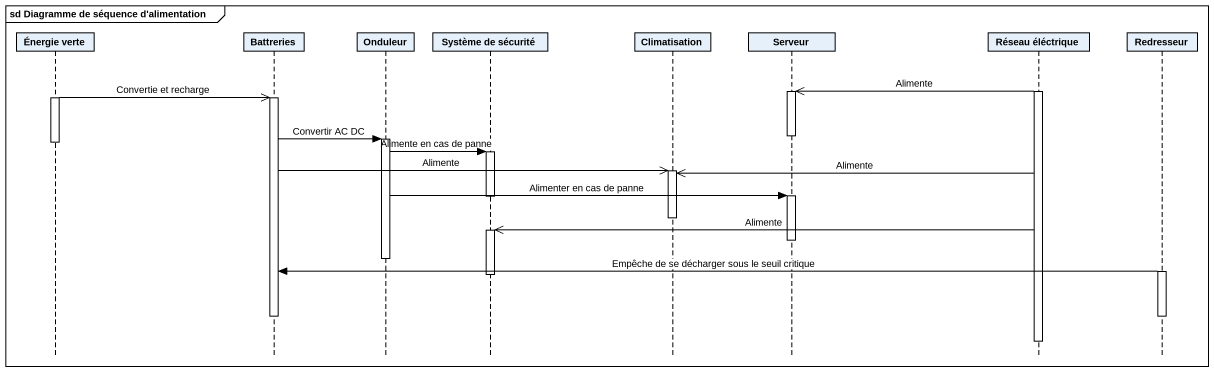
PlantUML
@startuml
mainframe sd Diagramme de séquence d'alimentation
hide footbox
participant "Énergie verte" as Énergie_verte
participant Battreries
participant Onduleur
participant "Système de sécurité" as Système_de_sécurité
participant Climatisation
participant Serveur
participant "Réseau éléctrique" as Réseau_éléctrique
participant Redresseur

activate Réseau_éléctrique
Réseau_éléctrique ->> Serveur : Alimente
activate Serveur
activate Énergie_verte
Énergie_verte ->> Battreries : Convertie et recharge
activate Battreries
deactivate Serveur
Battreries -> Onduleur : Convertir AC DC
activate Onduleur
deactivate Énergie_verte
Onduleur -> Système_de_sécurité : Alimente en cas de panne
activate Système_de_sécurité
Battreries ->> Climatisation : Alimente
activate Climatisation
Réseau_éléctrique ->> Climatisation : Alimente
Onduleur -> Serveur : Alimenter en cas de panne
activate Serveur
deactivate Système_de_sécurité
deactivate Climatisation
Réseau_éléctrique ->> Système_de_sécurité : Alimente
activate Système_de_sécurité
deactivate Serveur
deactivate Onduleur
activate Redresseur
Redresseur -> Battreries : Empêche de se décharger sous le seuil critique
deactivate Système_de_sécurité
deactivate Battreries
deactivate Redresseur
deactivate Réseau_éléctrique
@enduml
